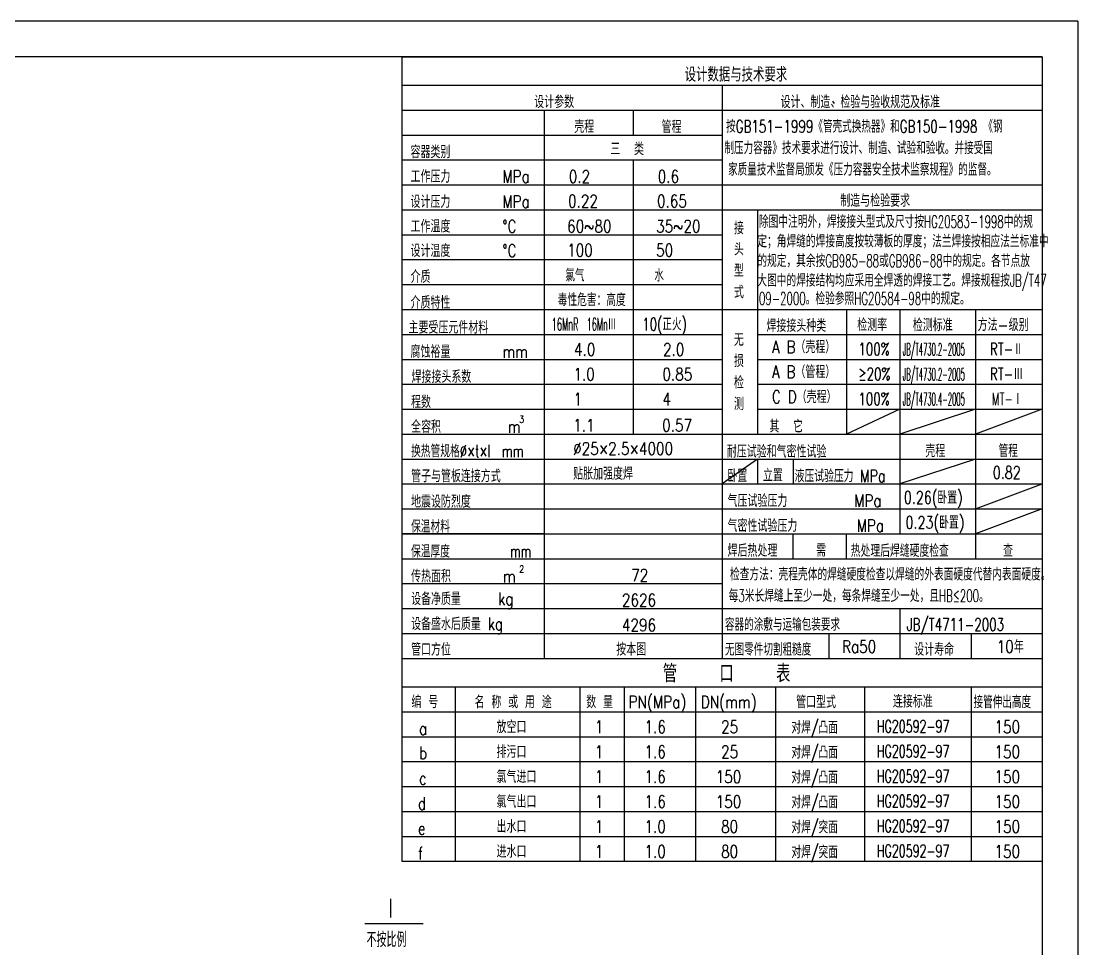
# Model space of a CAD drawing. Header units: millimetres. Extents: x -250 to 5690, y -100 to 8310.
# Drawn here: x 2720 to 5690, y 5704 to 8310 of the extents above; entities that cross this region are included whole.
import ezdxf

# ---------------------------------------------------------------- set-up
doc = ezdxf.new("R2010")
doc.units = ezdxf.units.MM
doc.header["$LTSCALE"] = 100
for name, color, linetype in [('1轮廓实线层', 7, 'Continuous'), ('2细线层', 4, 'Continuous'), ('6文字层', 3, 'Continuous'), ('7标注层', 4, 'Continuous')]:
    doc.layers.add(name, color=color, linetype=linetype)
doc.styles.add('PC_TEXTSTYLE', font='romans.shx', dxfattribs={"width": 0.8, "bigfont": 'hzfs.shx'})
doc.styles.add('PC_TEXTSTYLE1', font='romans.shx', dxfattribs={"bigfont": 'hzfs.shx'})

msp = doc.modelspace()

# ---------------------------------------------------------------- linework, layer by layer
for p, q in [((3790, 8210), (3790, 5950)), ((3790, 8210), (3790, 6520)), ((5590, 8210), (5590, 5950)), ((5590, 8210), (5590, 6520)), ((3790, 5950), (5590, 5950))]:
    msp.add_line(p, q)
at = {"linetype": 'ByBlock'}
for p, q in [((3790, 8210), (5590, 8210)), ((3790, 8130), (5590, 8130)), ((4690, 8130), (4690, 6520)), ((3790, 8060), (5590, 8060)), ((4190, 8060), (4190, 6520)), ((4440, 7920), (4440, 7150)), ((3790, 6520), (5590, 6520))]:
    msp.add_line(p, q, dxfattribs=at)
at = {"layer": '1轮廓实线层'}
for p, q in [((5590, 8210), (0, 8210)), ((5590, 8210), (5590, 0)), ((3790, 6440), (5590, 6440))]:
    msp.add_line(p, q, dxfattribs=at)
at = {"layer": '2细线层'}
for p, q in [((5690, 8310), (-250, 8310)), ((5690, 8310), (5690, -100)), ((4190, 6870), (3790, 6870)), ((4890, 6800), (4890, 6870)), ((5040, 6800), (5040, 6870)), ((4690, 6590), (5590, 6590)), ((3686.08, 5775.57), (3849.56, 5775.57))]:
    msp.add_line(p, q, dxfattribs=at)
at = {"layer": '2细线层', "linetype": 'ByBlock'}
for p, q in [((4440, 8060), (4440, 7990)), ((3790, 7990), (4690, 7990)), ((3790, 7920), (4690, 7920)), ((3790, 7850), (4690, 7850)), ((4690, 7850), (5590, 7850)), ((3790, 7780), (4690, 7780)), ((4690, 7780), (5590, 7780)), ((4790, 7780), (4790, 7150)), ((3790, 7710), (4690, 7710)), ((3790, 7640), (4690, 7640)), ((3790, 7570), (4690, 7570)), ((3790, 7500), (4690, 7500)), ((4690, 7500), (5590, 7500)), ((5040, 7500), (5040, 7150)), ((5190, 7500), (5190, 6870)), ((5402.66, 7500), (5402.66, 6800)), ((3790, 7430), (4690, 7430)), ((4790, 7430), (5590, 7430)), ((3790, 7360), (4690, 7360)), ((4790, 7360), (5590, 7360)), ((3790, 7290), (4690, 7290)), ((4790, 7290), (5590, 7290)), ((3790, 7220), (4690, 7220)), ((4790, 7220), (5590, 7220)), ((3790, 7150), (4690, 7150)), ((4690, 7150), (5590.7, 7150)), ((3790, 7080), (4690, 7080)), ((4690, 7080), (5590, 7080)), ((4790, 7080), (4790, 7010)), ((4890, 7080), (4890, 7010)), ((3790, 7010), (4690, 7010)), ((4690, 7010), (5590, 7010)), ((3790, 6940), (4690, 6940)), ((3790, 6870), (4690, 6870)), ((4690, 6870), (5590, 6870)), ((3790, 6800), (4690, 6800)), ((4690, 6800), (5590, 6800)), ((3790, 6730), (4690, 6730)), ((3790, 6660), (4690, 6660)), ((4690, 6660), (5590, 6660)), ((5190, 6660), (5190, 6520)), ((3790, 6590), (4690, 6590)), ((4990, 6590), (4990, 6520)), ((5390, 6590), (5390, 6520))]:
    msp.add_line(p, q, dxfattribs=at)
at = {"layer": '2细线层', "ltscale": 10}
for p, q in [((3940, 6440), (3940, 5950)), ((4289.91, 6440), (4289.91, 5950)), ((4414.91, 6440), (4414.91, 5950)), ((4614.91, 6440), (4614.91, 5950)), ((4840, 6440), (4840, 5950)), ((5090, 6440), (5090, 5950)), ((5390, 6440), (5390, 5950)), ((3790, 6370), (5590, 6370)), ((3790, 6300), (5590, 6300)), ((3790, 6230), (5590, 6230)), ((3790, 6160), (5590, 6160)), ((3790, 6090), (5590, 6090)), ((3790, 6020), (5590, 6020))]:
    msp.add_line(p, q, dxfattribs=at)
at = {"layer": '6文字层', "linetype": 'ByBlock'}
msp.add_line((5000.23, 8085.28), (5005.33, 8078.27), dxfattribs=at)
at = {"layer": '7标注层'}
for p, q in [((5190, 7220), (5040, 7150)), ((5402.66, 7220), (5190, 7150)), ((5590, 7220), (5402.66, 7150)), ((4790, 7080), (4690, 7010)), ((5402.66, 7080), (5190, 7010)), ((5402.66, 6940), (5590, 7010)), ((4690, 6940), (5590, 6940)), ((5590, 6940), (5402.66, 6870))]:
    msp.add_line(p, q, dxfattribs=at)

# ---------------------------------------------------------------- texts
at = {"layer": '6文字层'}
for s, height, style, width, p in [('设计数据与技术要求', 40, 'PC_TEXTSTYLE', 0.8, (4584.96, 8139.99)), ('设计参数', 35, 'PC_TEXTSTYLE', 0.8, (4162.04, 8065.73)), ('设计、制造、检验与验收规范及标准', 35, 'PC_TEXTSTYLE', 0.8, (4854.58, 8065.62)), ('壳程', 35, 'PC_TEXTSTYLE', 0.8, (4274.61, 7996.18)), ('管程', 35, 'PC_TEXTSTYLE', 0.8, (4519.96, 7995.6)), (' 按GB151-1999《管壳式换热器》和GB150-1998 《钢', 35, 'PC_TEXTSTYLE', 0.7, (4684.5, 7996.88)), ('制压力容器》技术要求进行设计、制造、试验和验收。并接受国', 35, 'PC_TEXTSTYLE', 0.7, (4696.59, 7936.3)), ('家质量技术监督局颁发《压力容器安全技术监察规程》的监督。', 35, 'PC_TEXTSTYLE', 0.7, (4706.9, 7876.02)), ('制造与检验要求', 35, 'PC_TEXTSTYLE1', 0.8, (5022.3, 7788.47)), ('除图中注明外，焊接接头型式及尺寸按HG20583-1998中的规', 35, 'PC_TEXTSTYLE', 0.6, (4793.55, 7729.22)), ('定；角焊缝的焊接高度按较薄板的厚度；法兰焊接按相应法兰标准中', 35, 'PC_TEXTSTYLE', 0.6, (4789.06, 7674.22)), ('的规定，其余按GB985-88或GB986-88中的规定。各节点放', 35, 'PC_TEXTSTYLE', 0.6, (4789.06, 7619.22)), ('大图中的焊接结构均应采用全焊透的焊接工艺。焊接规程按JB/T47', 35, 'PC_TEXTSTYLE', 0.6, (4789.06, 7564.22)), ('09-2000。检验参照HG20584-98中的规定。', 35, 'PC_TEXTSTYLE', 0.6, (4793.65, 7513.39)), ('100%', 35, 'PC_TEXTSTYLE', 0.7, (5073.08, 7371.29)), ('RT-Ⅱ', 35, 'PC_TEXTSTYLE', 0.7, (5442.72, 7371.29)), ('≥20%', 35, 'PC_TEXTSTYLE', 0.7, (5073.08, 7301.29)), ('RT-Ⅲ', 35, 'PC_TEXTSTYLE', 0.7, (5442.72, 7301.29)), ('100%', 35, 'PC_TEXTSTYLE', 0.7, (5073.08, 7231.29)), ('MT-Ⅰ', 35, 'PC_TEXTSTYLE', 0.6, (5448.09, 7231.29)), ('耐压试验和气密性试验', 35, 'PC_TEXTSTYLE', 0.8, (4703.25, 7083.76)), ('壳程', 35, 'PC_TEXTSTYLE', 0.8, (5261.2, 7085.18)), ('管程', 35, 'PC_TEXTSTYLE', 0.7, (5467.45, 7085.6)), ('卧置', 35, 'PC_TEXTSTYLE', 0.8, (4704.9, 7015.56)), ('立置', 35, 'PC_TEXTSTYLE', 0.8, (4804.9, 7016.6)), ('液压试验压力 MPa', 35, 'PC_TEXTSTYLE', 0.75, (4893.99, 7014.88)), ('0.82', 35, 'PC_TEXTSTYLE', 0.75, (5450.73, 7024.46)), ('气压试验压力         MPa', 35, 'PC_TEXTSTYLE', 0.8, (4705.47, 6945.31)), ('0.26(卧置)', 35, 'PC_TEXTSTYLE', 0.75, (5200.82, 6954.46)), ('0.23(卧置)', 35, 'PC_TEXTSTYLE', 0.75, (5205.59, 6884.46)), ('气密性试验压力        MPa', 35, 'PC_TEXTSTYLE', 0.8, (4705.47, 6875.31)), ('Ⅰ', 60, 'PC_TEXTSTYLE', 0.667, (3738.44, 5786.07)), ('不按比例', 42, 'PC_TEXTSTYLE', 0.667, (3690.77, 5708.85))]:
    msp.add_text(s, height=height, dxfattribs=dict(at, style=style, width=width)).set_placement(p)
at = {"layer": '6文字层', "linetype": 'ByBlock', "style": 'PC_TEXTSTYLE'}
for s, width, p in [('容器类别', 0.8, (3814.39, 7925.11)), ('三  类', 0.8, (4376.06, 7933.69)), ('工作压力       MPa', 0.8, (3814.39, 7856.19)), ('0.2', 0.8, (4259.18, 7855.94)), ('0.6', 0.8, (4509.18, 7855.94)), ('设计压力       MPa', 0.8, (3814.39, 7785.35)), ('0.22', 0.8, (4257.18, 7786.97)), ('0.65', 0.8, (4507.18, 7786.97)), ('工作温度       °C', 0.8, (3814.39, 7716.02)), ('60~80', 0.8, (4254.62, 7716.32)), ('35~20', 0.8, (4504.62, 7716.32)), ('接', 0.8, (4723.36, 7711.31)), ('设计温度       °C', 0.8, (3814.39, 7647.64)), ('100', 0.8, (4254.62, 7649.05)), ('50', 0.8, (4504.62, 7649.05)), ('头', 0.8, (4723.36, 7651.81)), ('介质', 0.8, (3814.39, 7574.43)), ('氯气', 0.7, (4249.51, 7578.48)), ('水', 0.7, (4499.51, 7578.48)), ('型', 0.8, (4723.36, 7592.02)), ('毒性危害：高度', 0.6, (4228.06, 7509.62)), ('式', 0.8, (4723.36, 7531.65)), ('介质特性', 0.8, (3814.39, 7502.05)), ('主要受压元件材料', 0.8, (3808.78, 7432.23)), ('16MnR  16MnⅢ ', 0.48, (4211.44, 7441.12)), ('10(正火)', 0.7, (4465.5, 7441.12)), ('焊接接头种类', 0.8, (4814.69, 7437.17)), ('检测率', 0.8, (5069.84, 7439.22)), ('检测标准', 0.8, (5226.13, 7438.93)), ('方法-级别', 0.8, (5408.37, 7439.51)), ('无', 0.8, (4723.36, 7397.68)), ('腐蚀裕量       mm', 0.8, (3814.39, 7364.09)), ('4.0', 0.8, (4273.93, 7370.14)), ('2.0', 0.8, (4523.93, 7370.14)), ('A B（壳程）', 0.8, (4830.19, 7377.26)), ('JB/T4730.2-2005', 0.4, (5197.88, 7370.6)), ('损', 0.8, (4723.36, 7337.89)), ('A B（管程）', 0.8, (4830.19, 7307.26)), ('JB/T4730.2-2005', 0.4, (5197.88, 7300.6)), ('焊接接头系数', 0.8, (3817.19, 7293.75)), ('1.0', 0.8, (4272.34, 7300.5)), ('0.85', 0.8, (4522.34, 7300.5)), ('检', 0.8, (4723.36, 7277.52)), ('C D（壳程）', 0.8, (4830.19, 7237.26)), ('程数', 0.8, (3815.96, 7222.82)), ('1', 0.8, (4272.34, 7230.5)), ('4', 0.8, (4522.34, 7230.5)), ('测', 0.8, (4723.36, 7217.43)), ('JB/T4730.4-2005', 0.4, (5197.88, 7230.6)), ('全容积         m', 0.8, (3815.96, 7153.38)), ('1.1', 0.8, (4271.53, 7157.32)), ('0.57', 0.8, (4521.53, 7157.32)), ('其  它', 0.8, (4823.16, 7154.35)), ('换热管规格%%C×t×l  mm', 0.68, (3815.96, 7084.79)), ('%%C25×2.5×4000', 0.8, (4271.53, 7091.66)), ('管子与管板连接方式', 0.8, (3815.96, 7014.79)), ('贴胀加强度焊', 0.8, (4271.53, 7021.66)), ('地震设防烈度', 0.8, (3815.96, 6943.1)), ('保温材料', 0.65, (3815.96, 6873.1)), ('保温厚度          mm', 0.65, (3815.96, 6803.1)), ('焊后热处理', 0.8, (4705.47, 6805.31)), ('需', 0.8, (4954.24, 6806)), ('热处理后焊缝硬度检查', 0.75, (5051.75, 6804.96)), ('查', 0.8, (5479.6, 6805.31)), ('传热面积       m', 0.8, (3815.96, 6733.38)), ('检查方法：壳程壳体的焊缝硬度检查以焊缝的外表面硬度代替内表面硬度。', 0.6, (4712.25, 6738.63)), ('72', 0.8, (4434.42, 6735.94)), ('每3米长焊缝上至少一处，每条焊缝至少一处，且HB≤200。', 0.6, (4708.48, 6678.34)), ('设备净质量     kg', 0.8, (3815.96, 6669.67)), ('2626', 0.8, (4408.51, 6665.94)), ('设备盛水后质量 kg', 0.8, (3815.96, 6599.34)), ('4296', 0.8, (4408.51, 6595.94)), ('容器的涂敷与运输包装要求              ', 0.7, (4698.19, 6597.63)), ('JB/T4711-2003', 0.7, (5208.68, 6597.63)), ('管口方位', 0.8, (3815.96, 6527.59)), ('按本图', 0.8, (4392.49, 6527.95)), ('无图零件切割粗糙度              ', 0.7, (4698.19, 6527.63)), ('设计寿命             ', 0.8, (5229.99, 6527.63))]:
    msp.add_text(s, height=35, dxfattribs=dict(at, width=width)).set_placement(p)
at = {"layer": '6文字层', "ltscale": 10, "style": 'PC_TEXTSTYLE'}
for s, height, width, p in [('管    口    表', 50, 0.8, (4523.53, 6452.41)), ('编 号', 35, 0.8, (3816.92, 6380)), ('名 称 或 用 途', 35, 0.8, (3994.5, 6380)), ('数 量', 35, 0.8, (4308.16, 6380)), ('PN(MPa)', 35, 0.8, (4427.2, 6380)), ('DN(mm)', 35, 0.8, (4630.07, 6380)), ('管口型式', 35, 0.8, (4898.24, 6380)), ('连接标准', 35, 0.8, (5170.19, 6381.64)), ('接管伸出高度', 35, 0.7, (5396.7, 6380)), ('a', 35, 0.8, (3838.24, 6304.98)), ('放空口', 35, 0.8, (4056.19, 6310)), ('1', 35, 0.8, (4332.6, 6310)), ('1.6', 35, 0.8, (4472.02, 6310)), ('25', 35, 0.8, (4687.23, 6310)), ('对焊/凸面', 35, 0.65, (4884.86, 6308.38)), ('HG20592-97', 35, 0.65, (5125.18, 6311.64)), ('150', 35, 0.8, (5455.68, 6310)), ('b', 35, 0.8, (3838.24, 6237.14)), ('排污口', 35, 0.8, (4056.19, 6240)), ('1', 35, 0.8, (4332.6, 6240)), ('1.6', 35, 0.8, (4472.02, 6240)), ('25', 35, 0.8, (4687.23, 6240)), ('对焊/凸面', 35, 0.65, (4884.86, 6238.38)), ('HG20592-97', 35, 0.65, (5125.18, 6241.64)), ('150', 35, 0.8, (5455.68, 6240)), ('氯气进口', 35, 0.8, (4056.19, 6170)), ('对焊/凸面', 35, 0.65, (4884.86, 6168.38)), ('c', 35, 0.8, (3838.24, 6165.35)), ('1', 35, 0.8, (4332.6, 6170)), ('1.6', 35, 0.8, (4472.02, 6170)), ('150', 35, 0.8, (4672.02, 6170)), ('HG20592-97', 35, 0.65, (5125.18, 6171.64)), ('150', 35, 0.8, (5455.68, 6170)), ('d', 35, 0.8, (3835.06, 6094.83)), ('氯气出口', 35, 0.8, (4056.19, 6100)), ('1', 35, 0.8, (4332.6, 6100)), ('1.6', 35, 0.8, (4472.02, 6100)), ('150', 35, 0.8, (4672.02, 6100)), ('对焊/凸面', 35, 0.65, (4884.86, 6098.38)), ('HG20592-97', 35, 0.65, (5125.18, 6101.64)), ('150', 35, 0.8, (5455.68, 6100)), ('出水口', 35, 0.8, (4056.19, 6030)), ('1', 35, 0.8, (4332.6, 6030)), ('1.0', 35, 0.8, (4472.02, 6030)), ('80', 35, 0.8, (4687.23, 6030)), ('对焊/突面', 35, 0.65, (4884.86, 6028.38)), ('HG20592-97', 35, 0.65, (5125.18, 6031.64)), ('150', 35, 0.8, (5455.68, 6030)), ('e', 35, 0.8, (3835.06, 6024.83)), ('对焊/突面', 35, 0.65, (4884.86, 5958.38)), ('f', 35, 0.8, (3835.06, 5954.83)), ('进水口', 35, 0.8, (4056.19, 5960)), ('1', 35, 0.8, (4332.6, 5960)), ('1.0', 35, 0.8, (4472.02, 5960)), ('80', 35, 0.8, (4687.23, 5960)), ('HG20592-97', 35, 0.65, (5125.18, 5961.64)), ('150', 35, 0.8, (5455.68, 5960))]:
    msp.add_text(s, height=height, dxfattribs=dict(at, width=width)).set_placement(p)
at = {"layer": '6文字层', "linetype": 'ByBlock', "attachment_point": 1, "style": 'PC_TEXTSTYLE'}
for s, insert, char_height in [('3', (4119.81, 7201.19), 20), ('2', (4119.81, 6781.19), 20), ('{\\Ftxt.shx;Ra}50', (5027.15, 6570.54), 35), ('10年', (5462.02, 6570.54), 35)]:
    msp.add_mtext(s, dxfattribs=dict(at, insert=insert, char_height=char_height))

doc.saveas('drawing.dxf')
